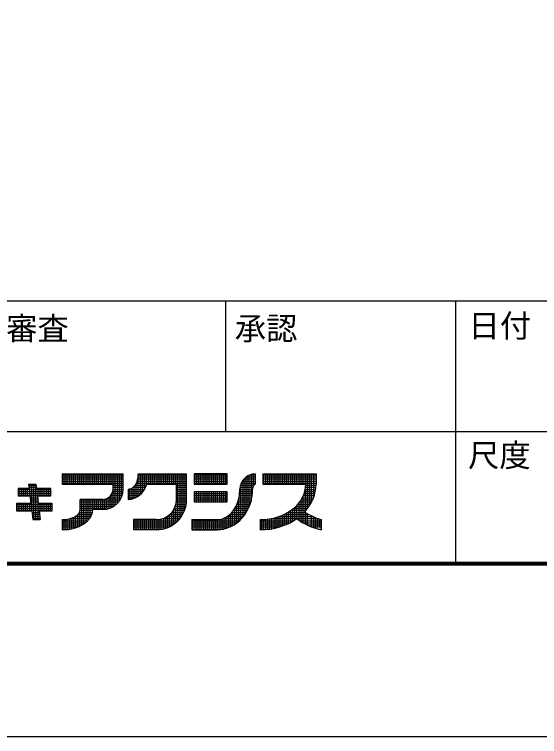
# Model space of a CAD drawing. Units: millimetres, scale not verified. Extents: x -14850 to 14850, y -10500 to 10500.
# Drawn here: x 2687 to 5202, y -10500 to -7043 of the extents above; entities that cross this region are included whole.
import ezdxf
from ezdxf.enums import TextEntityAlignment as Align

# ---------------------------------------------------------------- set-up
doc = ezdxf.new("R2010")
doc.units = ezdxf.units.MM
doc.header["$LTSCALE"] = 50
doc.layers.add('0-6_図面枠', color=7, linetype='Continuous', lineweight=25)
doc.layers.add('0-7_Axis_waku', color=7, linetype='Continuous', lineweight=25)
doc.styles.add('ＭＳ ゴシック', font='')
doc.styles.get('ＭＳ ゴシック').set_extended_font_data('MS Gothic')

msp = doc.modelspace()

# ---------------------------------------------------------------- linework, layer by layer
at = {"layer": '0-6_図面枠'}
msp.add_lwpolyline([(-14850, -10500), (14850, -10500), (14850, 10500), (-14850, 10500)], close=True, dxfattribs=at)
at = {"layer": '0-7_Axis_waku'}
for p, q in [((-12950, -8415), (14000, -8415)), ((3699.98, -9040), (3699.98, -8415)), ((4799.99, -9665), (4799.99, -8415)), ((399.99, -9040), (13999.99, -9040)), ((2916.13, -9243.03), (2916.13, -9291.63)), ((2916.13, -9243.03), (3207.73, -9243.03)), ((2916.13, -9246.8), (3207.73, -9246.8)), ((2916.13, -9256.8), (3207.73, -9256.8)), ((2919.96, -9291.63), (2919.96, -9243.03)), ((2929.96, -9291.63), (2929.96, -9243.03)), ((2939.96, -9291.63), (2939.96, -9243.03)), ((2949.96, -9291.63), (2949.96, -9243.03)), ((2959.96, -9291.63), (2959.96, -9243.03)), ((2969.96, -9291.63), (2969.96, -9243.03)), ((2979.96, -9291.63), (2979.96, -9243.03)), ((2989.97, -9291.63), (2989.97, -9243.03)), ((2999.97, -9291.63), (2999.97, -9243.03)), ((3009.97, -9291.63), (3009.97, -9243.03)), ((3019.97, -9291.63), (3019.97, -9243.03)), ((3029.97, -9291.63), (3029.97, -9243.03)), ((3039.97, -9291.63), (3039.97, -9243.03)), ((3049.97, -9291.63), (3049.97, -9243.03)), ((3059.97, -9291.63), (3059.97, -9243.03)), ((3069.97, -9291.63), (3069.97, -9243.03)), ((3079.97, -9291.63), (3079.97, -9243.03)), ((3089.98, -9291.63), (3089.98, -9243.03)), ((3099.98, -9291.63), (3099.98, -9243.03)), ((3109.97, -9291.63), (3109.97, -9243.03)), ((3119.98, -9291.63), (3119.98, -9243.03)), ((3129.98, -9291.63), (3129.98, -9243.03)), ((3139.98, -9291.63), (3139.98, -9243.03)), ((3149.98, -9291.63), (3149.98, -9243.03)), ((3159.98, -9399.61), (3159.98, -9243.03)), ((3169.99, -9392.83), (3169.99, -9243.03)), ((3179.99, -9383.93), (3179.99, -9243.03)), ((3189.99, -9371.92), (3189.99, -9243.03)), ((3199.99, -9353.96), (3199.99, -9243.03)), ((3207.73, -9315.93), (3207.73, -9243.03)), ((3279.76, -9256.8), (3511.49, -9256.8)), ((3279.96, -9348.73), (3279.96, -9243.03)), ((3280.56, -9246.8), (3511.49, -9246.8)), ((3280.63, -9243.03), (3511.49, -9243.03)), ((3289.97, -9340.59), (3289.97, -9243.03)), ((3299.96, -9329.93), (3299.96, -9243.03)), ((3309.97, -9315.64), (3309.97, -9243.03)), ((3319.97, -9294.8), (3319.97, -9243.03)), ((3329.96, -9291.63), (3329.96, -9243.03)), ((3339.97, -9291.63), (3339.97, -9243.03)), ((3349.97, -9291.63), (3349.97, -9243.03)), ((3359.97, -9291.63), (3359.97, -9243.03)), ((3369.97, -9291.63), (3369.97, -9243.03)), ((3379.98, -9291.63), (3379.98, -9243.03)), ((3389.97, -9291.63), (3389.97, -9243.03)), ((3399.97, -9291.63), (3399.97, -9243.03)), ((3409.98, -9291.63), (3409.98, -9243.03)), ((3419.98, -9291.63), (3419.98, -9243.03)), ((3429.98, -9291.63), (3429.98, -9243.03)), ((3439.98, -9291.63), (3439.98, -9243.03)), ((3449.98, -9291.63), (3449.98, -9243.03)), ((3459.98, -9291.63), (3459.98, -9243.03)), ((3469.98, -9466.41), (3469.98, -9243.03)), ((3479.98, -9455.04), (3479.98, -9243.03)), ((3489.98, -9440.73), (3489.98, -9243.03)), ((3499.98, -9421.27), (3499.98, -9243.03)), ((3509.99, -9385.35), (3509.99, -9243.03)), ((3511.49, -9364.53), (3511.49, -9243.03)), ((3547.93, -9246.8), (3705.88, -9246.8)), ((3547.93, -9256.8), (3705.88, -9256.8)), ((3549.97, -9291.63), (3549.97, -9243.03)), ((3559.97, -9291.63), (3559.97, -9243.03)), ((3569.97, -9291.63), (3569.97, -9243.03)), ((3579.98, -9291.63), (3579.98, -9243.03)), ((3589.98, -9291.63), (3589.98, -9243.03)), ((3599.98, -9291.63), (3599.98, -9243.03)), ((3609.98, -9291.63), (3609.98, -9243.03)), ((3619.98, -9291.63), (3619.98, -9243.03)), ((3629.98, -9291.63), (3629.98, -9243.03)), ((3639.98, -9291.63), (3639.98, -9243.03)), ((3649.98, -9291.63), (3649.98, -9243.03)), ((3659.98, -9291.63), (3659.98, -9243.03)), ((3669.99, -9291.63), (3669.99, -9243.03)), ((3679.98, -9291.63), (3679.98, -9243.03)), ((3689.99, -9291.63), (3689.99, -9243.03)), ((3699.99, -9291.63), (3699.99, -9243.03)), ((3790, -9262.45), (3790, -9437.53)), ((3796.89, -9256.8), (3839.53, -9256.8)), ((3800, -9254.68), (3800, -9421.71)), ((3810, -9249.28), (3810, -9401.54)), ((3816.39, -9246.8), (3839.53, -9246.8)), ((3820, -9245.69), (3820, -9372.58)), ((3830, -9243.65), (3830, -9300.86)), ((3839.53, -9243.03), (3839.53, -9291.63)), ((3875.98, -9243.03), (3875.98, -9291.63)), ((3875.98, -9246.8), (4131.13, -9246.8)), ((3875.98, -9256.8), (4131.13, -9256.8)), ((3879.96, -9291.63), (3879.96, -9243.03)), ((3889.96, -9291.63), (3889.96, -9243.03)), ((3899.96, -9291.63), (3899.96, -9243.03)), ((3909.96, -9291.63), (3909.96, -9243.03)), ((3919.96, -9291.63), (3919.96, -9243.03)), ((3929.97, -9291.63), (3929.97, -9243.03)), ((3939.96, -9291.63), (3939.96, -9243.03)), ((3949.97, -9291.63), (3949.97, -9243.03)), ((3959.97, -9291.63), (3959.97, -9243.03)), ((3969.96, -9291.63), (3969.96, -9243.03)), ((3979.97, -9291.63), (3979.97, -9243.03)), ((3989.97, -9291.63), (3989.97, -9243.03)), ((3999.97, -9291.63), (3999.97, -9243.03)), ((4009.97, -9291.63), (4009.97, -9243.03)), ((4019.97, -9291.63), (4019.97, -9243.03)), ((4029.97, -9291.63), (4029.97, -9243.03)), ((4039.97, -9291.63), (4039.97, -9243.03)), ((4049.98, -9291.63), (4049.98, -9243.03)), ((4059.98, -9291.63), (4059.98, -9243.03)), ((4069.98, -9291.63), (4069.98, -9243.03)), ((4079.98, -9291.63), (4079.98, -9243.03)), ((4089.98, -9408.21), (4089.98, -9243.03)), ((4099.98, -9394.08), (4099.98, -9243.03)), ((4109.98, -9376.88), (4109.98, -9243.03)), ((4119.98, -9354.13), (4119.98, -9243.03)), ((2754.2, -9291.73), (2789.61, -9291.73)), ((2754.2, -9291.73), (2756.85, -9312.98)), ((2754.83, -9296.8), (2790.25, -9296.8)), ((2759.97, -9348.4), (2759.97, -9291.73)), ((2769.98, -9419.23), (2769.98, -9291.73)), ((2779.98, -9461.73), (2779.98, -9291.73)), ((2789.61, -9291.73), (2792.27, -9312.98)), ((2789.98, -9461.73), (2789.98, -9294.66)), ((2916.13, -9266.8), (3207.73, -9266.8)), ((2916.13, -9276.8), (3207.73, -9276.8)), ((2916.13, -9286.8), (3207.73, -9286.8)), ((2916.13, -9291.63), (3159.14, -9291.63)), ((3159.14, -9315.93), (3159.14, -9291.63)), ((3159.14, -9296.8), (3207.73, -9296.8)), ((3264.85, -9296.8), (3319.2, -9296.8)), ((3269.96, -9354.9), (3269.96, -9288.6)), ((3270.9, -9286.8), (3511.49, -9286.8)), ((3275.1, -9276.8), (3511.49, -9276.8)), ((3277.97, -9266.8), (3511.49, -9266.8)), ((3321.12, -9291.63), (3462.88, -9291.63)), ((3462.88, -9364.53), (3462.88, -9291.63)), ((3462.88, -9296.8), (3511.49, -9296.8)), ((3547.93, -9266.8), (3705.88, -9266.8)), ((3547.93, -9276.8), (3705.88, -9276.8)), ((3547.93, -9286.8), (3705.88, -9286.8)), ((3769.19, -9296.8), (3832.04, -9296.8)), ((3769.99, -9294.05), (3769.99, -9461.53)), ((3772.71, -9286.8), (3839.53, -9286.8)), ((3778.03, -9276.8), (3839.53, -9276.8)), ((3780, -9274.9), (3780, -9450.55)), ((3785.67, -9266.8), (3839.53, -9266.8)), ((3875.98, -9266.8), (4131.13, -9266.8)), ((3875.98, -9276.8), (4131.13, -9276.8)), ((3875.98, -9286.8), (4131.07, -9286.8)), ((3875.98, -9291.63), (4082.53, -9291.63)), ((4082.43, -9296.8), (4131.06, -9296.8)), ((2704.62, -9312.98), (2704.62, -9348.4)), ((2756.85, -9312.98), (2704.62, -9312.98)), ((2704.62, -9316.8), (2860.45, -9316.8)), ((2704.62, -9326.8), (2860.45, -9326.8)), ((2709.97, -9348.4), (2709.97, -9312.98)), ((2719.97, -9348.4), (2719.97, -9312.98)), ((2729.97, -9348.4), (2729.97, -9312.98)), ((2739.98, -9348.4), (2739.98, -9312.98)), ((2749.98, -9348.4), (2749.98, -9312.98)), ((2756.08, -9306.8), (2791.49, -9306.8)), ((2860.45, -9312.98), (2792.27, -9312.98)), ((2799.98, -9348.4), (2799.98, -9312.98)), ((2809.98, -9348.4), (2809.98, -9312.98)), ((2819.98, -9348.4), (2819.98, -9312.98)), ((2829.99, -9348.4), (2829.99, -9312.98)), ((2839.98, -9348.4), (2839.98, -9312.98)), ((2849.98, -9348.4), (2849.98, -9312.98)), ((2859.98, -9348.4), (2859.98, -9312.98)), ((2860.45, -9348.4), (2860.45, -9312.98)), ((3157.91, -9326.8), (3207.13, -9326.8)), ((3159.13, -9316.8), (3207.73, -9316.8)), ((3159.14, -9306.8), (3207.73, -9306.8)), ((3232.04, -9315.93), (3232.04, -9364.53)), ((3232.04, -9316.8), (3309.27, -9316.8)), ((3232.04, -9326.8), (3302.44, -9326.8)), ((3239.96, -9364.12), (3239.96, -9314.95)), ((3249.96, -9362.45), (3249.96, -9310.79)), ((3255.58, -9306.8), (3314.77, -9306.8)), ((3259.96, -9359.41), (3259.96, -9302.69)), ((3462.88, -9306.8), (3511.49, -9306.8)), ((3462.88, -9316.8), (3511.49, -9316.8)), ((3462.88, -9326.8), (3511.49, -9326.8)), ((3549.97, -9376.68), (3549.97, -9328.08)), ((3559.97, -9376.68), (3559.97, -9328.08)), ((3569.97, -9376.68), (3569.97, -9328.08)), ((3579.98, -9376.68), (3579.98, -9328.08)), ((3589.98, -9376.68), (3589.98, -9328.08)), ((3599.98, -9376.68), (3599.98, -9328.08)), ((3609.98, -9376.68), (3609.98, -9328.08)), ((3619.98, -9376.68), (3619.98, -9328.08)), ((3629.98, -9376.68), (3629.98, -9328.08)), ((3639.98, -9376.68), (3639.98, -9328.08)), ((3649.98, -9376.68), (3649.98, -9328.08)), ((3659.98, -9376.68), (3659.98, -9328.08)), ((3669.99, -9376.68), (3669.99, -9328.08)), ((3679.98, -9376.68), (3679.98, -9328.08)), ((3689.99, -9376.68), (3689.99, -9328.08)), ((3699.99, -9376.68), (3699.99, -9328.08)), ((3766.33, -9326.8), (3827.12, -9326.8)), ((3766.64, -9316.8), (3827.38, -9316.8)), ((3767.21, -9306.8), (3828.28, -9306.8)), ((4077.81, -9326.8), (4127.65, -9326.8)), ((4079.98, -9483.1), (4079.98, -9317.55)), ((4080.12, -9316.8), (4129.36, -9316.8)), ((4081.66, -9306.8), (4130.49, -9306.8)), ((2704.62, -9336.8), (2860.45, -9336.8)), ((2704.62, -9346.8), (2860.45, -9346.8)), ((2704.62, -9348.4), (2761.28, -9348.4)), ((2761.28, -9348.4), (2765.71, -9383.81)), ((2762.33, -9356.8), (2797.75, -9356.8)), ((2763.58, -9366.8), (2799, -9366.8)), ((2796.7, -9348.4), (2860.45, -9348.4)), ((2796.7, -9348.4), (2801.12, -9383.81)), ((3001.18, -9413.13), (3001.18, -9364.53)), ((3110.54, -9364.53), (3001.18, -9364.53)), ((3001.18, -9366.8), (3193.36, -9366.8)), ((3009.97, -9487.52), (3009.97, -9364.53)), ((3019.97, -9481.36), (3019.97, -9364.53)), ((3029.97, -9473.86), (3029.97, -9364.53)), ((3039.97, -9464.43), (3039.97, -9364.53)), ((3049.97, -9451.68), (3049.97, -9364.53)), ((3059.97, -9429.01), (3059.97, -9364.53)), ((3069.97, -9413.13), (3069.97, -9364.53)), ((3079.97, -9413.13), (3079.97, -9364.53)), ((3089.98, -9413.13), (3089.98, -9364.53)), ((3099.98, -9413.13), (3099.98, -9364.53)), ((3109.97, -9413.13), (3109.97, -9364.53)), ((3119.98, -9412.67), (3119.98, -9363.6)), ((3129.98, -9411.16), (3129.98, -9360.47)), ((3136.83, -9356.8), (3198.73, -9356.8)), ((3139.98, -9408.56), (3139.98, -9354.59)), ((3148.07, -9346.8), (3202.7, -9346.8)), ((3149.98, -9404.76), (3149.98, -9344.32)), ((3154.43, -9336.8), (3205.47, -9336.8)), ((3232.04, -9336.8), (3293.84, -9336.8)), ((3232.04, -9346.8), (3282.59, -9346.8)), ((3232.04, -9356.8), (3266.15, -9356.8)), ((3462.86, -9366.8), (3511.46, -9366.8)), ((3462.88, -9336.8), (3511.49, -9336.8)), ((3462.88, -9346.8), (3511.49, -9346.8)), ((3462.88, -9356.8), (3511.49, -9356.8)), ((3547.93, -9336.8), (3705.88, -9336.8)), ((3547.93, -9346.8), (3705.88, -9346.8)), ((3547.93, -9356.8), (3705.88, -9356.8)), ((3547.93, -9366.8), (3705.88, -9366.8)), ((3759.99, -9365.96), (3759.99, -9470.89)), ((3762.25, -9356.8), (3823.58, -9356.8)), ((3762.64, -9366.8), (3821.45, -9366.8)), ((3764.15, -9346.8), (3825.22, -9346.8)), ((3765.5, -9336.8), (3826.4, -9336.8)), ((4059.98, -9471.51), (4059.98, -9366.86)), ((4060.01, -9366.8), (4114.84, -9366.8)), ((4065.84, -9356.8), (4118.99, -9356.8)), ((4069.98, -9477.59), (4069.98, -9348.43)), ((4070.71, -9346.8), (4122.48, -9346.8)), ((4074.68, -9336.8), (4125.37, -9336.8)), ((2697.53, -9383.81), (2697.53, -9419.23)), ((2765.71, -9383.81), (2697.53, -9383.81)), ((2697.53, -9386.8), (2867.53, -9386.8)), ((2697.53, -9396.8), (2867.53, -9396.8)), ((2699.97, -9419.23), (2699.97, -9383.81)), ((2709.97, -9419.23), (2709.97, -9383.81)), ((2719.97, -9419.23), (2719.97, -9383.81)), ((2729.97, -9419.23), (2729.97, -9383.81)), ((2739.98, -9419.23), (2739.98, -9383.81)), ((2749.98, -9419.23), (2749.98, -9383.81)), ((2759.97, -9419.23), (2759.97, -9383.81)), ((2764.83, -9376.8), (2800.25, -9376.8)), ((2799.98, -9461.73), (2799.98, -9374.66)), ((2867.53, -9383.81), (2801.12, -9383.81)), ((2809.98, -9419.23), (2809.98, -9383.81)), ((2819.98, -9419.23), (2819.98, -9383.81)), ((2829.99, -9419.23), (2829.99, -9383.81)), ((2839.98, -9419.23), (2839.98, -9383.81)), ((2849.98, -9419.23), (2849.98, -9383.81)), ((2859.98, -9419.23), (2859.98, -9383.81)), ((2867.53, -9419.23), (2867.53, -9383.81)), ((3001.18, -9376.8), (3186.31, -9376.8)), ((3001.18, -9386.8), (3177.06, -9386.8)), ((3001.18, -9396.8), (3164.46, -9396.8)), ((3457.37, -9396.8), (3507.87, -9396.8)), ((3460.3, -9386.8), (3509.77, -9386.8)), ((3462.1, -9376.8), (3510.96, -9376.8)), ((3747.76, -9396.8), (3812.62, -9396.8)), ((3749.99, -9393.24), (3749.99, -9478.92)), ((3752.72, -9386.8), (3815.68, -9386.8)), ((3757.68, -9376.8), (3818.83, -9376.8)), ((4029.97, -9462.94), (4029.97, -9402.23)), ((4035.71, -9396.8), (4098.19, -9396.8)), ((4039.97, -9457.41), (4039.97, -9392.44)), ((4045.09, -9386.8), (4104.49, -9386.8)), ((4049.98, -9464.81), (4049.98, -9380.91)), ((4053.13, -9376.8), (4110.03, -9376.8)), ((2697.53, -9406.8), (2867.53, -9406.8)), ((2697.53, -9416.8), (2867.53, -9416.8)), ((2697.53, -9419.23), (2770.14, -9419.23)), ((2770.14, -9419.23), (2775.45, -9461.73)), ((2771.08, -9426.8), (2806.5, -9426.8)), ((2772.33, -9436.8), (2807.75, -9436.8)), ((2805.56, -9419.23), (2867.53, -9419.23)), ((2805.56, -9419.23), (2810.87, -9461.73)), ((2990.41, -9436.8), (3057.54, -9436.8)), ((2997.75, -9426.8), (3060.48, -9426.8)), ((2999.97, -9492.65), (2999.97, -9421.31)), ((3000.94, -9416.8), (3061.83, -9416.8)), ((3001.18, -9406.8), (3145.04, -9406.8)), ((3110.54, -9413.13), (3061.93, -9413.13)), ((3430.68, -9436.8), (3492.31, -9436.8)), ((3439.98, -9489.98), (3439.98, -9427.2)), ((3440.32, -9426.8), (3497.51, -9426.8)), ((3447.63, -9416.8), (3501.79, -9416.8)), ((3449.98, -9483.49), (3449.98, -9412.92)), ((3453.21, -9406.8), (3505.22, -9406.8)), ((3459.98, -9475.73), (3459.98, -9406.8)), ((3718.43, -9436.8), (3790.5, -9436.8)), ((3719.99, -9435.37), (3719.99, -9496.64)), ((3728.3, -9426.8), (3797.01, -9426.8)), ((3729.99, -9424.83), (3729.99, -9491.68)), ((3736.24, -9416.8), (3802.69, -9416.8)), ((3739.99, -9411.3), (3739.99, -9485.8)), ((3742.79, -9406.8), (3807.65, -9406.8)), ((3977.79, -9436.8), (4096.04, -9436.8)), ((3979.97, -9488.59), (3979.97, -9435.75)), ((3989.97, -9484.43), (3989.97, -9430.57)), ((3996.57, -9426.8), (4079.93, -9426.8)), ((3999.97, -9479.82), (3999.97, -9424.74)), ((4009.97, -9474.73), (4009.97, -9418.17)), ((4011.91, -9416.8), (4083.02, -9416.8)), ((4019.97, -9469.12), (4019.97, -9410.72)), ((4024.77, -9406.8), (4091.06, -9406.8)), ((4089.98, -9488.1), (4089.98, -9433.26)), ((2773.58, -9446.8), (2809, -9446.8)), ((2774.83, -9456.8), (2810.25, -9456.8)), ((2775.45, -9461.73), (2810.87, -9461.73)), ((2809.98, -9461.73), (2809.98, -9454.67)), ((2916.13, -9461.73), (2916.13, -9510.33)), ((2916.13, -9466.8), (3037.69, -9466.8)), ((2919.96, -9510.29), (2919.96, -9461.68)), ((2929.96, -9509.88), (2929.96, -9461.08)), ((2939.96, -9509.01), (2939.96, -9459.78)), ((2949.96, -9507.67), (2949.96, -9457.72)), ((2953.45, -9456.8), (3046.38, -9456.8)), ((2959.96, -9505.83), (2959.96, -9454.78)), ((2969.96, -9503.45), (2969.96, -9450.75)), ((2977.46, -9446.8), (3052.9, -9446.8)), ((2979.96, -9500.51), (2979.96, -9445.25)), ((2989.97, -9496.94), (2989.97, -9437.25)), ((3256.33, -9461.73), (3256.33, -9510.33)), ((3365.68, -9461.73), (3256.33, -9461.73)), ((3256.33, -9466.8), (3469.6, -9466.8)), ((3259.96, -9510.33), (3259.96, -9461.73)), ((3269.96, -9510.33), (3269.96, -9461.73)), ((3279.96, -9510.33), (3279.96, -9461.73)), ((3289.97, -9510.33), (3289.97, -9461.73)), ((3299.96, -9510.33), (3299.96, -9461.73)), ((3309.97, -9510.33), (3309.97, -9461.73)), ((3319.97, -9510.33), (3319.97, -9461.73)), ((3329.96, -9510.33), (3329.96, -9461.73)), ((3339.97, -9510.33), (3339.97, -9461.73)), ((3349.97, -9510.33), (3349.97, -9461.73)), ((3359.97, -9510.33), (3359.97, -9461.73)), ((3369.97, -9510.27), (3369.97, -9461.63)), ((3379.98, -9509.63), (3379.98, -9460.67)), ((3389.97, -9508.29), (3389.97, -9458.64)), ((3396.24, -9456.8), (3478.57, -9456.8)), ((3399.97, -9506.24), (3399.97, -9455.48)), ((3409.98, -9503.44), (3409.98, -9451.05)), ((3417.44, -9446.8), (3486.05, -9446.8)), ((3419.98, -9499.84), (3419.98, -9445.15)), ((3429.98, -9495.39), (3429.98, -9437.42)), ((3535.79, -9461.73), (3535.79, -9510.33)), ((3535.79, -9461.73), (3657.28, -9461.73)), ((3535.79, -9466.8), (3764.55, -9466.8)), ((3539.97, -9461.73), (3539.97, -9510.33)), ((3549.97, -9461.73), (3549.97, -9510.33)), ((3559.97, -9461.73), (3559.97, -9510.33)), ((3569.97, -9461.73), (3569.97, -9510.33)), ((3579.98, -9461.73), (3579.98, -9510.33)), ((3589.98, -9461.73), (3589.98, -9510.33)), ((3599.98, -9461.73), (3599.98, -9510.33)), ((3609.98, -9461.73), (3609.98, -9510.33)), ((3619.98, -9461.73), (3619.98, -9510.33)), ((3629.98, -9461.73), (3629.98, -9510.33)), ((3639.98, -9461.73), (3639.98, -9510.33)), ((3649.98, -9461.73), (3649.98, -9510.33)), ((3659.98, -9461.73), (3659.98, -9510.33)), ((3669.99, -9461.73), (3669.99, -9510.33)), ((3679.98, -9458.55), (3679.98, -9508.59)), ((3685.48, -9456.8), (3774.5, -9456.8)), ((3689.99, -9455.06), (3689.99, -9506.7)), ((3699.99, -9450.15), (3699.99, -9504.1)), ((3705.48, -9446.8), (3783.07, -9446.8)), ((3709.99, -9443.68), (3709.99, -9500.76)), ((3863.83, -9461.71), (3863.83, -9510.31)), ((3863.83, -9466.8), (4023.84, -9466.8)), ((3869.95, -9510.25), (3869.95, -9461.65)), ((3879.96, -9509.91), (3879.96, -9461.25)), ((3889.96, -9509.26), (3889.96, -9460.49)), ((3899.96, -9508.3), (3899.96, -9459.38)), ((3909.96, -9507.03), (3909.96, -9457.89)), ((3916.02, -9456.8), (4142.59, -9456.8)), ((3919.96, -9505.43), (3919.96, -9456.01)), ((3929.97, -9503.51), (3929.97, -9453.75)), ((3939.96, -9501.25), (3939.96, -9451.07)), ((3949.97, -9498.64), (3949.97, -9447.97)), ((3953.39, -9446.8), (4116, -9446.8)), ((3959.97, -9495.68), (3959.97, -9444.4)), ((3969.96, -9492.33), (3969.96, -9440.34)), ((4052.84, -9466.8), (4155.43, -9466.8)), ((4109.98, -9496.8), (4109.98, -9444.03)), ((4119.98, -9496.8), (4119.98, -9448.52)), ((4129.98, -9496.8), (4129.98, -9452.49)), ((4139.98, -9496.8), (4139.98, -9455.97)), ((4149.99, -9496.8), (4149.99, -9459)), ((4155.43, -9460.46), (4155.43, -9510.33)), ((2916.13, -9476.8), (3026.29, -9476.8)), ((2916.13, -9486.8), (3011.23, -9486.8)), ((2916.13, -9496.8), (2990.31, -9496.8)), ((3256.33, -9476.8), (3458.7, -9476.8)), ((3256.33, -9486.8), (3445.1, -9486.8)), ((3256.33, -9496.8), (3427.02, -9496.8)), ((3535.79, -9476.8), (3752.78, -9476.8)), ((3535.79, -9486.8), (3738.4, -9486.8)), ((3535.79, -9496.8), (3719.63, -9496.8)), ((3863.83, -9476.8), (4006.02, -9476.8)), ((3863.83, -9486.8), (3984.4, -9486.8)), ((3863.83, -9496.8), (3956.32, -9496.8)), ((4068.62, -9476.8), (4155.43, -9476.8)), ((4087.29, -9486.8), (4155.43, -9486.8)), ((4110.23, -9496.8), (4155.43, -9496.8)), ((2916.13, -9506.8), (2955.02, -9506.8)), ((3256.33, -9506.8), (3397.56, -9506.8)), ((3365.68, -9510.33), (3256.33, -9510.33)), ((3535.79, -9506.8), (3689.54, -9506.8)), ((3535.79, -9510.33), (3657.28, -9510.33)), ((3863.83, -9506.8), (3911.51, -9506.8)), ((4140.92, -9506.8), (4155.43, -9506.8)), ((14013, -9678.01), (-12963, -9678.01)), ((14012, -9677.01), (-12962, -9677.01)), ((14011, -9676.01), (-12961, -9676.01)), ((14010, -9675.01), (-12960, -9675.01)), ((14009, -9674.01), (-12959, -9674.01)), ((14008, -9673.01), (-12958, -9673.01)), ((14007, -9672.01), (-12957, -9672.01)), ((14006, -9671.01), (-12956, -9671.01)), ((14005, -9670.01), (-12955, -9670.01)), ((14004, -9669.01), (-12954, -9669.01)), ((14003, -9668.01), (-12953, -9668.01)), ((14002, -9667.01), (-12952, -9667.01)), ((14001, -9666.01), (-12951, -9666.01)), ((-12950, -9665), (14000, -9665)), ((14014, -9679.01), (-12964, -9679.01))]:
    msp.add_line(p, q, dxfattribs=at)
for points in [[(3547.93, -9243.03), (3547.93, -9291.63), (3705.88, -9291.63), (3705.88, -9243.03)], [(3547.93, -9328.08), (3547.93, -9376.68), (3705.88, -9376.68), (3705.88, -9328.08)]]:
    msp.add_lwpolyline(points, close=True, dxfattribs=at)
msp.add_lwpolyline([(3875.98, -9243.03), (4131.13, -9243.03), (4131.13, -9291.63)], dxfattribs=at)
for centre, radius, start, end in [((3839.53, -9315.93), 72.9, 90, 180), ((3110.54, -9315.93), 48.6, 270, 0), ((3110.54, -9315.93), 97.2, 270, 0), ((3365.68, -9364.53), 145.8, 270, 0), ((3365.68, -9364.53), 97.2, 270, 0)]:
    msp.add_arc(centre, radius, start, end, dxfattribs=at)
for centre, major_axis, ratio, start_param, end_param in [((3232.04, -9243.03), (0, 72.9), 0.6666, 3.1415927, 4.712389), ((3232.04, -9243.03), (0, 121.5), 0.8, 3.1415927, 4.3008723), ((3839.53, -9315.93), (0, 24.3), 0.5, 6.2831853, 7.8539816), ((3863.83, -9291.63), (218.7, 0), 0.7777, 4.712389, 6.2831853), ((3863.83, -9291.63), (267.3, 0), 0.8181, 5.6313905, 6.2831853), ((3657.28, -9315.93), (0, 145.8), 0.75, 3.1415927, 4.712389), ((3657.28, -9315.93), (0, 194.4), 0.875, 3.1415927, 4.712389), ((2916.13, -9413.13), (85.05, 0), 0.5714, 4.712389, 6.2831853), ((2916.13, -9413.13), (145.8, 0), 0.6666, 4.712389, 6.2831853), ((4224.29, -9299.03), (-218.7, 0), 0.7777, 0.827744, 1.2504796), ((3863.83, -9291.63), (267.3, 0), 0.8181, 4.712389, 5.4275455), ((4224.29, -9299.03), (-267.3, 0), 0.8181, 0.8054432, 1.3102396)]:
    msp.add_ellipse(centre, major_axis=major_axis, ratio=ratio, start_param=start_param, end_param=end_param, dxfattribs=at)

# ---------------------------------------------------------------- texts
at = {"layer": '0-7_Axis_waku', "style": 'ＭＳ ゴシック'}
for s, p in [('日付', (4861.32, -8621.57)), ('審査', (2647.1, -8633.97)), ('承認', (3742.02, -8633.97)), ('尺度', (4858.85, -9241.42))]:
    msp.add_text(s, height=110, dxfattribs=at).set_placement(p, align=Align.BOTTOM_LEFT)

doc.saveas('drawing.dxf')
